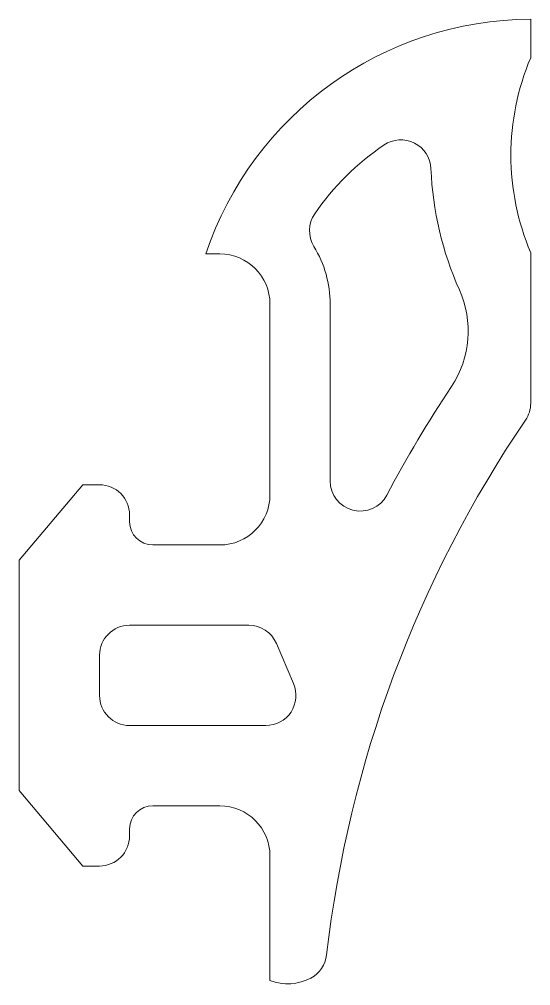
# Model space of a CAD drawing. Header units: metres. Extents: x 1.7 to 6.8, y -7.09 to 2.54.
import ezdxf

# ---------------------------------------------------------------- set-up
doc = ezdxf.new("R2010")
doc.units = ezdxf.units.M
doc.layers.add('G-IMPT', color=8, linetype='Continuous', lineweight=13)

# ---------------------------------------------------------------- blocks, each defined once
blk = doc.blocks.new('31 GlasVast - 270148 detail_dwg_S270148block-4581425-00_0 Basismaterialen')
at = {"layer": 'G-IMPT'}
for p, q in [((6.8, 2.1554), (6.8, 2.5384)), ((3.5604, 0.2), (3.7, 0.2)), ((6.8, -1.2874), (6.8, 0.2125)), ((4.2, -0.3), (4.2, -2.2)), ((4.8, -2.0628), (4.8, -0.3)), ((2.8, -2.47), (2.8, -2.4)), ((3.7, -2.7), (3.03, -2.7)), ((2.8, -3.5), (3.9879, -3.5)), ((4.2636, -3.6818), (4.4351, -4.0818)), ((2.5, -4.2), (2.5, -3.8)), ((4.1593, -4.5), (2.8, -4.5)), ((3.03, -5.3), (3.7, -5.3)), ((2.8, -5.6), (2.8, -5.53)), ((4.2, -5.8), (4.2, -7.0417))]:
    blk.add_line(p, q, dxfattribs=at)
at = {"layer": 'G-IMPT', "flags": 128}
blk.add_lwpolyline([(2.5, -2.1), (2.3322, -2.1), (1.7, -2.8534), (1.7, -5.1466), (2.3322, -5.9), (2.5, -5.9)], dxfattribs=at)
at = {"layer": 'G-IMPT'}
for centre, radius, start, end in [((6.8118, -0.8911), 3.4296, 90.197, 161.44901), ((9.0923, 1.184), 2.4896, 157.03268, 202.96732), ((6.8118, -0.8911), 2.6296, 124.10358, 145.41531), ((5.5056, 1.0378), 0.3, 2.33316, 124.10358), ((9.0923, 1.184), 3.2896, 182.33316, 204.09828), ((4.8939, 0.4312), 0.3, 145.41531, 211.48622), ((3.7, -0.3), 0.5, 360, 90), ((3.7, -0.3), 1.1, 360, 31.48622), ((5.1765, -0.5675), 1, 326.39397, 24.09828), ((16.5895, -8.152), 12.7033, 146.39397, 152.07742), ((6.5, -1.2874), 0.3, 325.76958, 0), ((16.5895, -8.152), 11.9033, 145.76958, 173.41047), ((2.5, -2.4), 0.3, 360, 90), ((5.1, -2.0628), 0.3, 180, 332.07742), ((3.7, -2.2), 0.5, 270, 0), ((3.03, -2.47), 0.23, 180, 270), ((2.8, -3.8), 0.3, 90, 180), ((3.9879, -3.8), 0.3, 23.19859, 90), ((4.1593, -4.2), 0.3, 270, 23.19859), ((2.8, -4.2), 0.3, 180, 270), ((3.03, -5.53), 0.23, 90, 180), ((3.7, -5.8), 0.5, 360, 90), ((2.5, -5.6), 0.3, 270, 0), ((4.4668, -6.7516), 0.3, 298.01663, 353.41047), ((4.3761, -6.5811), 0.4931, 249.07502, 298.01663)]:
    blk.add_arc(centre, radius, start, end, dxfattribs=at)
blk = doc.blocks.new('31 GlasVast - 270148 detail_dwg-4581424-00_0 Basismaterialen')
blk.add_blockref('31 GlasVast - 270148 detail_dwg_S270148block-4581425-00_0 Basismaterialen', (0, 0))

msp = doc.modelspace()

# ---------------------------------------------------------------- block references
msp.add_blockref('31 GlasVast - 270148 detail_dwg-4581424-00_0 Basismaterialen', (0, 0))

doc.saveas('drawing.dxf')
